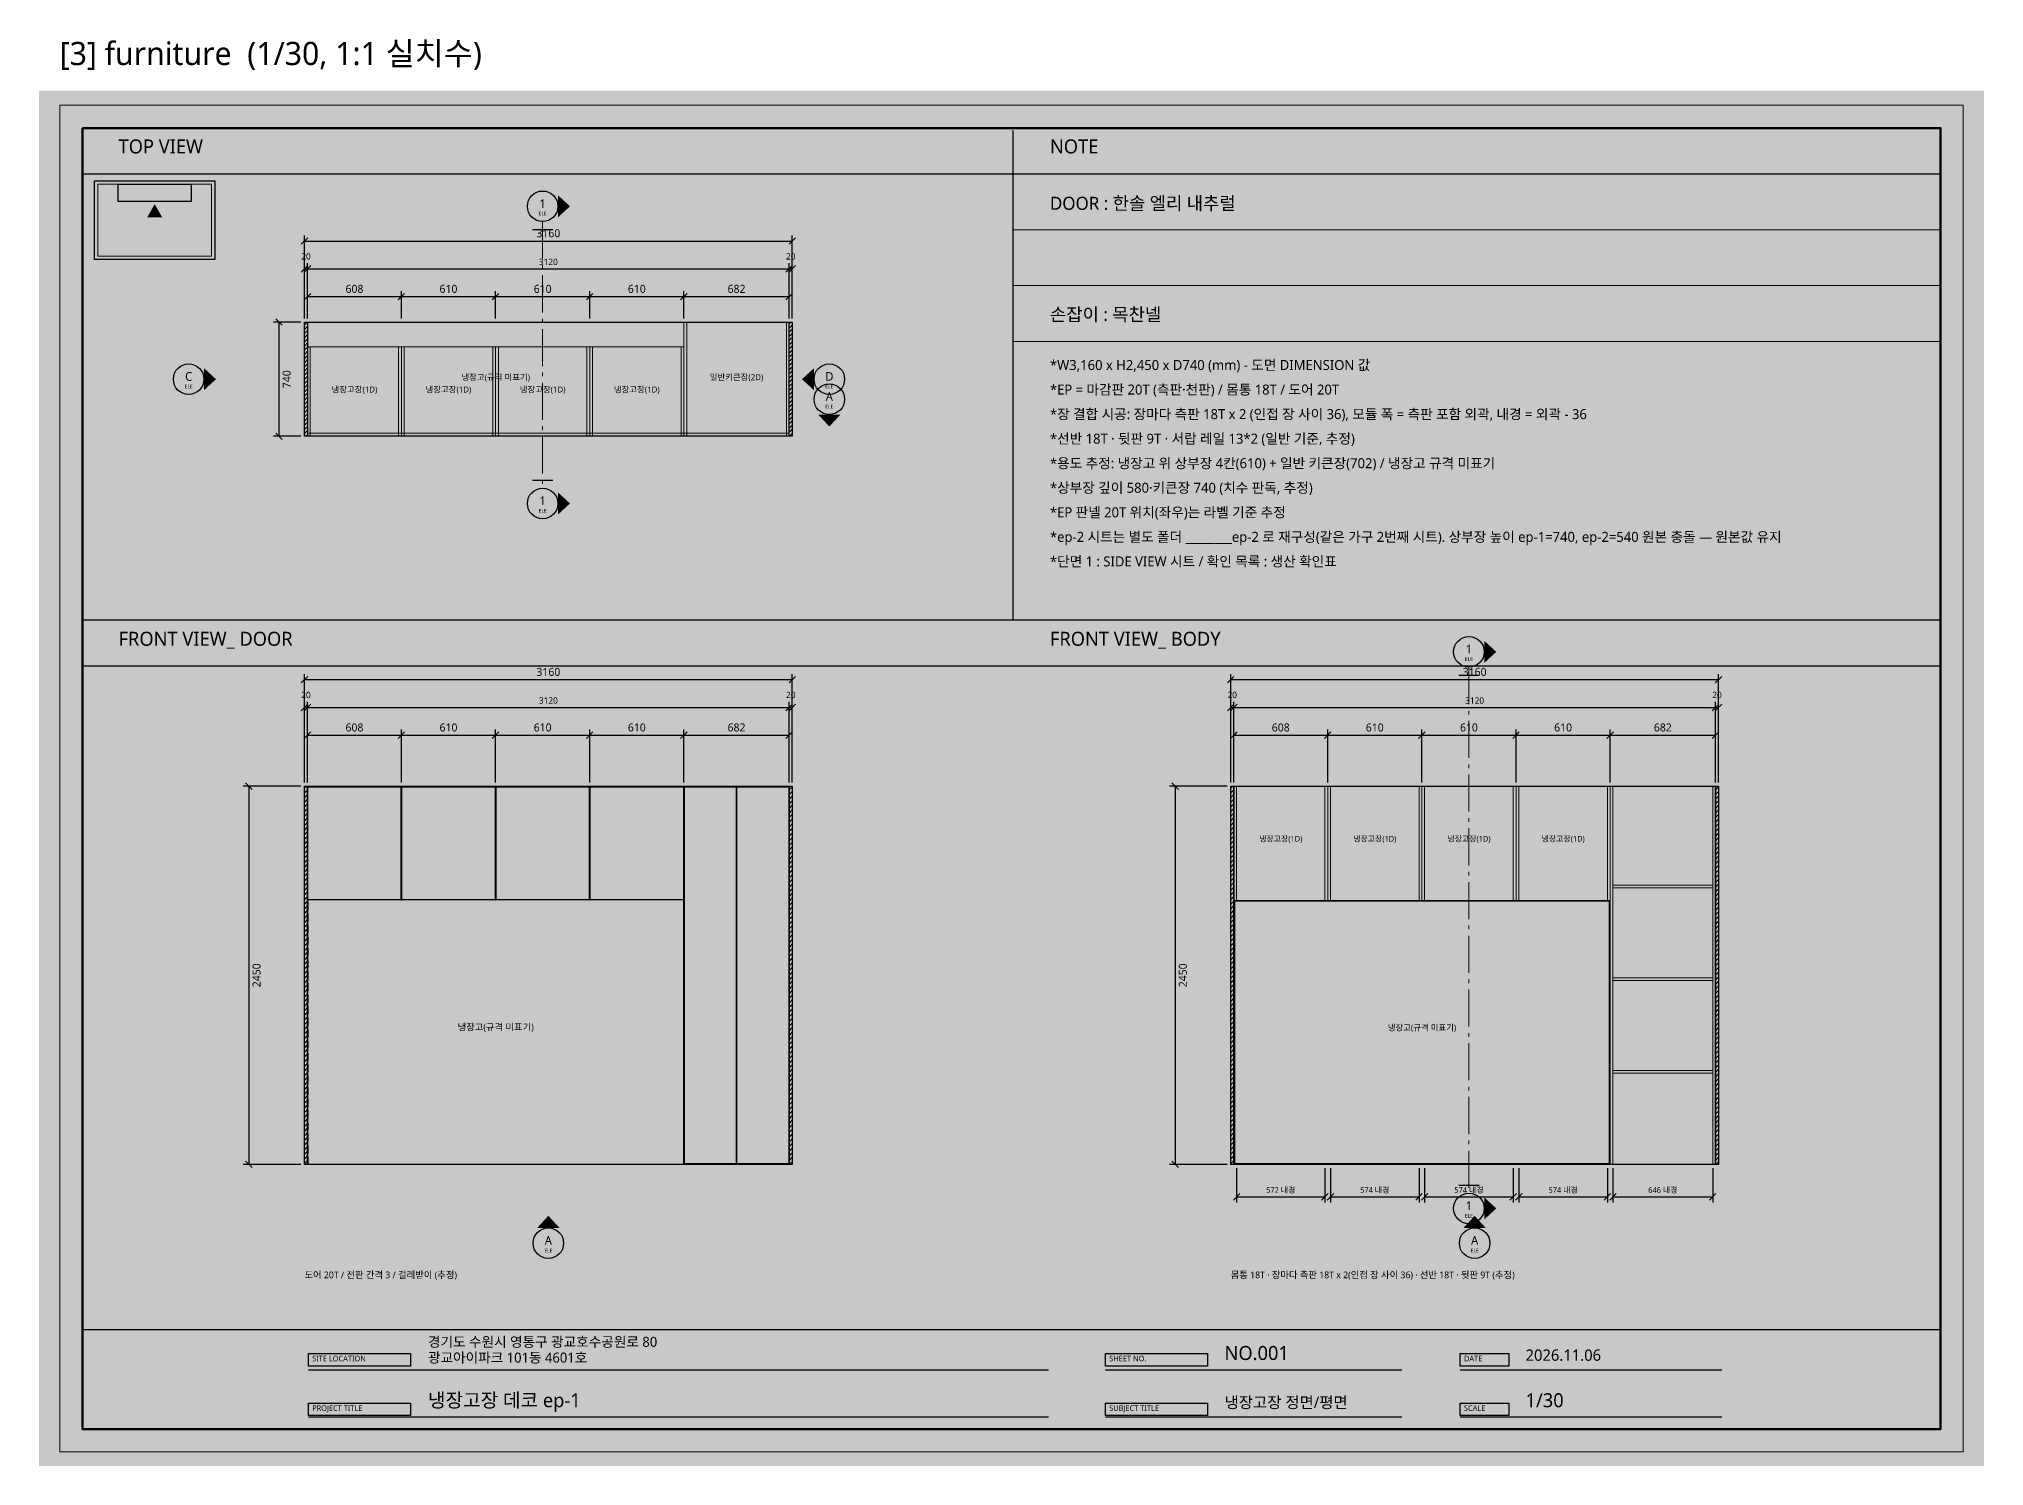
# Model space of a CAD drawing. Header units: millimetres. Extents: x 0 to 79590, y 0 to 12326.
# Drawn here: x 20790 to 33390, y 0 to 9244 of the extents above; entities that cross this region are included whole.
import ezdxf
from ezdxf.enums import TextEntityAlignment as Align

# ---------------------------------------------------------------- set-up
doc = ezdxf.new("R2010")
doc.units = ezdxf.units.MM
doc.header["$LTSCALE"] = 25
doc.layers.add('BG', color=7, linetype='Continuous', lineweight=0)
for name, color, linetype, lineweight, true_color in [('DIM', 7, 'Continuous', 13, 0x969696), ('FRAME', 7, 'Continuous', 100, 0x000000), ('NOTE_BLUE', 7, 'Continuous', 9, 0x0000ff), ('NOTE_RED', 7, 'Continuous', 25, 0xde0038), ('OUTLINE', 7, 'Continuous', 25, 0x000000), ('TEXT', 7, 'Continuous', 13, 0x000000), ('THIN', 7, 'Continuous', 5, 0x6e6e6e)]:
    doc.layers.add(name, color=color, linetype=linetype, lineweight=lineweight, true_color=true_color)
doc.layers.add('SHEET_FRAME_INFO', color=8, linetype='Continuous')
doc.styles.add('MALGUN', font='malgun.ttf')
doc.dimstyles.new('KAB', dxfattribs={"dimscale": 25, "dimtxt": 1.73, "dimasz": 0, "dimexe": 1.2, "dimexo": 0.8, "dimgap": 0.8, "dimtad": 1, "dimdec": 0, "dimtxsty": 'MALGUN', "dimtsz": 0.7, "dimcen": 2.5, "dimclrd": 256, "dimclre": 256, "dimclrt": 256, "dimazin": 3, "dimtfac": 1, "dimtmove": 0, "dimatfit": 3})

# ---------------------------------------------------------------- blocks, each defined once
blk = doc.blocks.new('FRAME_SHEET3')
at = {"layer": 'FRAME', "true_color": 0x555555}
h = blk.add_hatch(color=7, dxfattribs=at)
h.dxf.hatch_style = 1
h.paths.add_polyline_path([(1746, 729), (2406, 729), (2406, 648), (1746, 648)])
h = blk.add_hatch(color=7, dxfattribs=at)
h.dxf.hatch_style = 1
h.paths.add_polyline_path([(6909, 729), (7569, 729), (7569, 648), (6909, 648)])
h = blk.add_hatch(color=7, dxfattribs=at)
h.dxf.hatch_style = 1
h.paths.add_polyline_path([(9207, 729), (9522, 729), (9522, 648), (9207, 648)])
h = blk.add_hatch(color=7, dxfattribs=at)
h.dxf.hatch_style = 1
h.paths.add_polyline_path([(1746, 408), (2406, 408), (2406, 327), (1746, 327)])
h = blk.add_hatch(color=7, dxfattribs=at)
h.dxf.hatch_style = 1
h.paths.add_polyline_path([(6909, 408), (7569, 408), (7569, 327), (6909, 327)])
h = blk.add_hatch(color=7, dxfattribs=at)
h.dxf.hatch_style = 1
h.paths.add_polyline_path([(9207, 408), (9522, 408), (9522, 327), (9207, 327)])
at = {"layer": 'FRAME', "lineweight": 25, "true_color": 0x000000}
for p, q in [((6309, 8652), (6309, 5481)), ((282, 8370), (12318, 8370)), ((282, 5481), (12318, 5481)), ((282, 5184), (12318, 5184)), ((282, 885), (12318, 885))]:
    blk.add_line(p, q, dxfattribs=at)
at = {"layer": 'FRAME', "lineweight": 13, "true_color": 0x000000}
for p, q in [((6309, 8007), (12318, 8007)), ((6309, 7647), (12318, 7647)), ((6309, 7284), (12318, 7284))]:
    blk.add_line(p, q, dxfattribs=at)
blk.add_lwpolyline([(135, 8814), (12465, 8814), (12465, 93), (135, 93)], close=True, dxfattribs=at)
at = {"layer": 'FRAME', "lineweight": 100, "true_color": 0x000000}
blk.add_lwpolyline([(282, 8667), (12318, 8667), (12318, 240), (282, 240)], close=True, dxfattribs=at)
at = {"layer": 'OUTLINE', "lineweight": 25, "true_color": 0x000000}
for p, q in [((1746, 624), (6540, 624)), ((6909, 624), (8829, 624)), ((9207, 624), (10902, 624)), ((1746, 318), (6540, 318)), ((6909, 318), (8829, 318)), ((9207, 318), (10902, 318))]:
    blk.add_line(p, q, dxfattribs=at)
for points in [[(1746, 729), (2406, 729), (2406, 648), (1746, 648)], [(6909, 729), (7569, 729), (7569, 648), (6909, 648)], [(9207, 729), (9522, 729), (9522, 648), (9207, 648)], [(1746, 408), (2406, 408), (2406, 327), (1746, 327)], [(6909, 408), (7569, 408), (7569, 327), (6909, 327)], [(9207, 408), (9522, 408), (9522, 327), (9207, 327)]]:
    blk.add_lwpolyline(points, close=True, dxfattribs=at)
at = {"layer": 'TEXT', "true_color": 0x000000, "style": 'MALGUN'}
for s, height, p in [('TOP VIEW', 90.72, (516, 8475)), ('NOTE', 90.72, (6549, 8475)), ('FRONT VIEW_ DOOR', 90.72, (516, 5286)), ('FRONT VIEW_ BODY', 90.72, (6549, 5286)), ('경기도 수원시 영통구 광교호수공원로 80', 64.8, (2520, 753)), ('NO.001', 90.72, (7680, 660)), ('2026.11.06', 73.44, (9630, 660)), ('광교아이파크 101동 4601호', 64.8, (2520, 651)), ('냉장고장 데코 ep-1', 90.72, (2520, 354)), ('냉장고장 정면/평면', 73.44, (7680, 354)), ('1/30', 90.72, (9630, 354))]:
    blk.add_text(s, height=height, dxfattribs=at).set_placement(p, align=Align.BOTTOM_LEFT)
at = {"layer": 'TEXT', "true_color": 0xffffff, "style": 'MALGUN'}
for s, p in [('SITE LOCATION', (1770, 667.5)), ('SHEET NO.', (6933, 667.5)), ('DATE', (9231, 667.5)), ('PROJECT TITLE', (1770, 346.5)), ('SUBJECT TITLE', (6933, 346.5)), ('SCALE', (9231, 346.5))]:
    blk.add_text(s, height=36.72, dxfattribs=at).set_placement(p, align=Align.BOTTOM_LEFT)
blk = doc.blocks.new('KEYPLAN_S3')
at = {"layer": 'OUTLINE', "true_color": 0xde0038}
h = blk.add_hatch(color=7, dxfattribs=at)
h.dxf.hatch_style = 1
h.paths.add_polyline_path([(702, 8089.5), (798, 8089.5), (750, 8173.5)])
at = {"layer": 'OUTLINE', "lineweight": 25, "true_color": 0x000000}
for points in [[(360, 8325), (1140, 8325), (1140, 7815), (360, 7815)], [(513, 8302.5), (987, 8302.5), (987, 8191.5), (513, 8191.5)]]:
    blk.add_lwpolyline(points, close=True, dxfattribs=at)
at = {"layer": 'THIN', "lineweight": 5, "true_color": 0x6e6e6e}
blk.add_lwpolyline([(382.5, 8302.5), (1117.5, 8302.5), (1117.5, 7837.5), (382.5, 7837.5)], close=True, dxfattribs=at)
blk = doc.blocks.new('NOTE_S3')
at = {"layer": 'NOTE_BLUE', "true_color": 0x0000ff, "style": 'MALGUN'}
for s, p in [('*EP = 마감판 20T (측판·천판) / 몸통 18T / 도어 20T', (6549, 6921)), ('*장 결합 시공: 장마다 측판 18T x 2 (인접 장 사이 36), 모듈 폭 = 측판 포함 외곽, 내경 = 외곽 - 36', (6549, 6762))]:
    blk.add_text(s, height=64.8, dxfattribs=at).set_placement(p, align=Align.BOTTOM_LEFT)
at = {"layer": 'NOTE_RED', "true_color": 0xde0038, "style": 'MALGUN'}
for s, height, p in [('손잡이 : 목찬넬', 84.2, (6549, 7392)), ('*용도 추정: 냉장고 위 상부장 4칸(610) + 일반 키큰장(702) / 냉장고 규격 미표기', 64.8, (6549, 6444)), ('*상부장 깊이 580·키큰장 740 (치수 판독, 추정)', 64.8, (6549, 6285)), ('*EP 판넬 20T 위치(좌우)는 라벨 기준 추정', 64.8, (6549, 6126)), ('*ep-2 시트는 별도 폴더 ________ep-2 로 재구성(같은 가구 2번째 시트). 상부장 높이 ep-1=740, ep-2=540 원본 충돌 — 원본값 유지', 64.8, (6549, 5967))]:
    blk.add_text(s, height=height, dxfattribs=at).set_placement(p, align=Align.BOTTOM_LEFT)
at = {"layer": 'TEXT', "true_color": 0x000000, "style": 'MALGUN'}
for s, height, p in [('DOOR : 한솔 엘리 내추럴', 84.24, (6549, 8112)), ('*W3,160 x H2,450 x D740 (mm) - 도면 DIMENSION 값', 64.8, (6549, 7080)), ('*선반 18T · 뒷판 9T · 서랍 레일 13*2 (일반 기준, 추정)', 64.8, (6549, 6603)), ('*단면 1 : SIDE VIEW 시트 / 확인 목록 : 생산 확인표', 64.8, (6549, 5808))]:
    blk.add_text(s, height=height, dxfattribs=at).set_placement(p, align=Align.BOTTOM_LEFT)
blk = doc.blocks.new('VIEW_TOP_S3')
at = {"layer": 'OUTLINE', "true_color": 0x000000}
h = blk.add_hatch(color=7, dxfattribs=at)
h.dxf.hatch_style = 1
h.paths.add_polyline_path([(3362, 8232), (3362, 8088), (3440, 8160)])
h = blk.add_hatch(color=7, dxfattribs=at)
h.dxf.hatch_style = 1
h.paths.add_polyline_path([(1069, 7112), (1069, 6968), (1147, 7040)])
h = blk.add_hatch(color=7, dxfattribs=at)
h.dxf.hatch_style = 1
h.paths.add_polyline_path([(5021, 7112), (5021, 6968), (4943, 7040)])
h = blk.add_hatch(color=7, dxfattribs=at)
h.dxf.hatch_style = 1
h.paths.add_polyline_path([(5048, 6811), (5192, 6811), (5120, 6733)])
h = blk.add_hatch(color=7, dxfattribs=at)
h.dxf.hatch_style = 1
h.paths.add_polyline_path([(3362, 6307), (3362, 6163), (3440, 6235)])
at = {"layer": 'THIN', "lineweight": 5, "true_color": 0xa5a5a5}
h = blk.add_hatch(dxfattribs=at)
h.set_pattern_fill('ANSI31', scale=6.0132)
h.paths.add_polyline_path([(1720, 7410), (1740, 7410), (1740, 6670), (1720, 6670)])
h = blk.add_hatch(dxfattribs=at)
h.set_pattern_fill('ANSI31', scale=6.0132)
h.paths.add_polyline_path([(4860, 7410), (4880, 7410), (4880, 6670), (4860, 6670)])
at = {"layer": 'FRAME', "lineweight": 25, "true_color": 0x000000}
for p, q in [((3197, 8010), (3329, 8010)), ((3197, 6385), (3329, 6385))]:
    blk.add_line(p, q, dxfattribs=at)
at = {"layer": 'FRAME', "lineweight": 13, "true_color": 0x000000}
for p, q in [((3263, 8061), (3263, 7821)), ((3263, 7779), (3263, 7755)), ((3263, 7713), (3263, 7473)), ((3263, 7431), (3263, 7407)), ((3263, 7365), (3263, 7125)), ((3263, 7083), (3263, 7059)), ((3263, 7017), (3263, 6777)), ((3263, 6735), (3263, 6711)), ((3263, 6669), (3263, 6429)), ((3263, 6387), (3263, 6363))]:
    blk.add_line(p, q, dxfattribs=at)
at = {"layer": 'OUTLINE', "lineweight": 25, "true_color": 0x000000}
for points in [[(1720, 7410), (1740, 7410), (1740, 6670), (1720, 6670)], [(1720, 7410), (4880, 7410), (4880, 6670), (1720, 6670)], [(4860, 7410), (4880, 7410), (4880, 6670), (4860, 6670)]]:
    blk.add_lwpolyline(points, close=True, dxfattribs=at)
for centre in [(3263, 8160), (970, 7040), (5120, 7040), (5120, 6910), (3263, 6235)]:
    blk.add_circle(centre, 99, dxfattribs=at)
at = {"layer": 'THIN', "lineweight": 5, "true_color": 0x6e6e6e}
for p, q in [((1740, 6690), (2348, 6690)), ((2348, 6690), (2958, 6690)), ((2958, 6690), (3568, 6690)), ((3568, 6690), (4178, 6690)), ((4178, 6690), (4860, 6690))]:
    blk.add_line(p, q, dxfattribs=at)
for points in [[(1740, 7410), (4178, 7410), (4178, 6670), (1740, 6670)], [(4178, 7410), (4860, 7410), (4860, 6670), (4178, 6670)], [(4178, 7410), (4196, 7410), (4196, 6670), (4178, 6670)], [(4842, 7410), (4860, 7410), (4860, 6670), (4842, 6670)], [(1740, 7250), (2348, 7250), (2348, 6670), (1740, 6670)], [(1740, 7250), (1758, 7250), (1758, 6670), (1740, 6670)], [(2330, 7250), (2348, 7250), (2348, 6670), (2330, 6670)], [(2348, 7250), (2958, 7250), (2958, 6670), (2348, 6670)], [(2348, 7250), (2366, 7250), (2366, 6670), (2348, 6670)], [(2940, 7250), (2958, 7250), (2958, 6670), (2940, 6670)], [(2958, 7250), (3568, 7250), (3568, 6670), (2958, 6670)], [(2958, 7250), (2976, 7250), (2976, 6670), (2958, 6670)], [(3550, 7250), (3568, 7250), (3568, 6670), (3550, 6670)], [(3568, 7250), (4178, 7250), (4178, 6670), (3568, 6670)], [(3568, 7250), (3586, 7250), (3586, 6670), (3568, 6670)], [(4160, 7250), (4178, 7250), (4178, 6670), (4160, 6670)]]:
    blk.add_lwpolyline(points, close=True, dxfattribs=at)
at = {"layer": 'TEXT', "true_color": 0x000000, "style": 'MALGUN'}
for s, height, p in [('1', 56.2, (3263, 8133)), ('ELE', 23.76, (3263, 8094)), ('C', 56.2, (970, 7013)), ('D', 56.2, (5120, 7013)), ('ELE', 23.76, (970, 6974)), ('A', 56.2, (5120, 6883)), ('ELE', 23.76, (5120, 6974)), ('ELE', 23.76, (5120, 6844)), ('ELE', 23.76, (3263, 6169)), ('1', 56.2, (3263, 6208))]:
    blk.add_text(s, height=height, dxfattribs=at).set_placement(p, align=Align.BOTTOM_CENTER)
at = {"layer": 'TEXT', "true_color": 0x5a5a5a, "style": 'MALGUN'}
for s, p in [('냉장고(규격 미표기)', (2959, 7022)), ('일반키큰장(2D)', (4519, 7022)), ('냉장고장(1D)', (2044, 6942)), ('냉장고장(1D)', (2653, 6942)), ('냉장고장(1D)', (3263, 6942)), ('냉장고장(1D)', (3873, 6942))]:
    blk.add_text(s, height=38.88, dxfattribs=at).set_placement(p, align=Align.BOTTOM_CENTER)
at = {"layer": 'DIM', "lineweight": 13, "true_color": 0x5a5a5a}
for base, p1, p2, override in [((1720, 7935), (1720, 7410), (4880, 7410), {"dimscale": 30, "dimtxt": 1.728, "dimtsz": 0.7}), ((1720, 7755), (1720, 7410), (1740, 7410), {"dimscale": 30, "dimtxt": 1.368, "dimtsz": 0.7}), ((1740, 7755), (1740, 7410), (4860, 7410), {"dimscale": 30, "dimtxt": 1.368, "dimtsz": 0.7}), ((4860, 7755), (4860, 7410), (4880, 7410), {"dimscale": 30, "dimtxt": 1.368, "dimtsz": 0.7}), ((1740, 7575), (1740, 7410), (2348, 7410), {"dimscale": 30, "dimtxt": 1.728, "dimtsz": 0.7}), ((2348, 7575), (2348, 7410), (2958, 7410), {"dimscale": 30, "dimtxt": 1.728, "dimtsz": 0.7}), ((2958, 7575), (2958, 7410), (3568, 7410), {"dimscale": 30, "dimtxt": 1.728, "dimtsz": 0.7}), ((3568, 7575), (3568, 7410), (4178, 7410), {"dimscale": 30, "dimtxt": 1.728, "dimtsz": 0.7}), ((4178, 7575), (4178, 7410), (4860, 7410), {"dimscale": 30, "dimtxt": 1.728, "dimtsz": 0.7})]:
    blk.add_linear_dim(base=base, p1=p1, p2=p2, dimstyle='KAB', override=override, dxfattribs=at).render()
blk.add_linear_dim(base=(1555, 7410), p1=(1720, 7410), p2=(1720, 6670), angle=90, dimstyle='KAB', override={"dimscale": 30, "dimtxt": 1.728, "dimtsz": 0.7}, dxfattribs=at).render()
blk = doc.blocks.new('VIEW_FRONT_DOOR_S3')
at = {"layer": 'OUTLINE', "true_color": 0x000000}
h = blk.add_hatch(color=7, dxfattribs=at)
h.dxf.hatch_style = 1
h.paths.add_polyline_path([(3228, 1543), (3372, 1543), (3300, 1621)])
at = {"layer": 'THIN', "lineweight": 5, "true_color": 0xa5a5a5}
h = blk.add_hatch(dxfattribs=at)
h.set_pattern_fill('ANSI31', scale=6.6813)
h.paths.add_polyline_path([(1720, 4404), (1740, 4404), (1740, 1954), (1720, 1954)])
h = blk.add_hatch(dxfattribs=at)
h.set_pattern_fill('ANSI31', scale=6.68132)
h.paths.add_polyline_path([(4860, 4404), (4880, 4404), (4880, 1954), (4860, 1954)])
at = {"layer": 'NOTE_RED', "lineweight": 13, "true_color": 0xde0038}
for p, q in [((1745, 3604), (1745, 3652)), ((1745, 3529), (1745, 3577)), ((1745, 3454), (1745, 3502)), ((1745, 3379), (1745, 3427)), ((1745, 3304), (1745, 3352)), ((1745, 3229), (1745, 3277)), ((1745, 3154), (1745, 3202)), ((1745, 3079), (1745, 3127)), ((1745, 3004), (1745, 3052)), ((1745, 2929), (1745, 2977)), ((1745, 2854), (1745, 2902)), ((1745, 2779), (1745, 2827)), ((1745, 2704), (1745, 2752)), ((1745, 2629), (1745, 2677)), ((1745, 2554), (1745, 2602)), ((1745, 2479), (1745, 2527)), ((1745, 2404), (1745, 2452)), ((1745, 2329), (1745, 2377)), ((1745, 2254), (1745, 2302)), ((1745, 2179), (1745, 2227)), ((1745, 2104), (1745, 2152)), ((1745, 2029), (1745, 2077)), ((1745, 1954), (1745, 2002))]:
    blk.add_line(p, q, dxfattribs=at)
at = {"layer": 'OUTLINE', "lineweight": 25, "true_color": 0x000000}
for p, q in [((2348, 3664), (2348, 4404)), ((2958, 3664), (2958, 4404)), ((3568, 3664), (3568, 4404)), ((4178, 1954), (4178, 4404))]:
    blk.add_line(p, q, dxfattribs=at)
for points in [[(1720, 4404), (1740, 4404), (1740, 1954), (1720, 1954)], [(1740, 4404), (4860, 4404), (4860, 1954), (1740, 1954)], [(1743, 4400), (2345, 4400), (2345, 3668), (1743, 3668)], [(2351, 4400), (2955, 4400), (2955, 3668), (2351, 3668)], [(2961, 4400), (3565, 4400), (3565, 3668), (2961, 3668)], [(3571, 4400), (4175, 4400), (4175, 3668), (3571, 3668)], [(4181, 4400), (4517.5, 4400), (4517.5, 1958), (4181, 1958)], [(4520.5, 4400), (4857, 4400), (4857, 1958), (4520.5, 1958)], [(4860, 4404), (4880, 4404), (4880, 1954), (4860, 1954)]]:
    blk.add_lwpolyline(points, close=True, dxfattribs=at)
blk.add_circle((3300, 1444), 99, dxfattribs=at)
at = {"layer": 'NOTE_BLUE', "true_color": 0x0000ff, "style": 'MALGUN'}
blk.add_text('도어 20T / 전판 간격 3 / 걸레받이 (추정)', height=43.2, dxfattribs=at).set_placement((1720, 1204), align=Align.BOTTOM_LEFT)
at = {"layer": 'NOTE_RED', "true_color": 0xde0038, "style": 'MALGUN'}
blk.add_text('냉장고(규격 미표기)', height=43.2, dxfattribs=at).set_placement((2959, 2809), align=Align.BOTTOM_CENTER)
at = {"layer": 'TEXT', "true_color": 0x000000, "style": 'MALGUN'}
for s, height, p in [('A', 56.2, (3300, 1417)), ('ELE', 23.76, (3300, 1378))]:
    blk.add_text(s, height=height, dxfattribs=at).set_placement(p, align=Align.BOTTOM_CENTER)
at = {"layer": 'DIM', "lineweight": 13, "true_color": 0x5a5a5a}
for base, p1, p2, override in [((1720, 5094), (1720, 4404), (4880, 4404), {"dimscale": 30, "dimtxt": 1.728, "dimtsz": 0.7}), ((1720, 4914), (1720, 4404), (1740, 4404), {"dimscale": 30, "dimtxt": 1.368, "dimtsz": 0.7}), ((1740, 4914), (1740, 4404), (4860, 4404), {"dimscale": 30, "dimtxt": 1.368, "dimtsz": 0.7}), ((4860, 4914), (4860, 4404), (4880, 4404), {"dimscale": 30, "dimtxt": 1.368, "dimtsz": 0.7}), ((1740, 4734), (1740, 4404), (2348, 4404), {"dimscale": 30, "dimtxt": 1.728, "dimtsz": 0.7}), ((2348, 4734), (2348, 4404), (2958, 4404), {"dimscale": 30, "dimtxt": 1.728, "dimtsz": 0.7}), ((2958, 4734), (2958, 4404), (3568, 4404), {"dimscale": 30, "dimtxt": 1.728, "dimtsz": 0.7}), ((3568, 4734), (3568, 4404), (4178, 4404), {"dimscale": 30, "dimtxt": 1.728, "dimtsz": 0.7}), ((4178, 4734), (4178, 4404), (4860, 4404), {"dimscale": 30, "dimtxt": 1.728, "dimtsz": 0.7})]:
    blk.add_linear_dim(base=base, p1=p1, p2=p2, dimstyle='KAB', override=override, dxfattribs=at).render()
blk.add_linear_dim(base=(1360, 4404), p1=(1720, 4404), p2=(1720, 1954), angle=90, dimstyle='KAB', override={"dimscale": 30, "dimtxt": 1.728, "dimtsz": 0.7}, dxfattribs=at).render()
blk = doc.blocks.new('VIEW_FRONT_BODY_S3')
at = {"layer": 'OUTLINE', "true_color": 0x000000}
h = blk.add_hatch(color=7, dxfattribs=at)
h.dxf.hatch_style = 1
h.paths.add_polyline_path([(9362, 5346), (9362, 5202), (9440, 5274)])
h = blk.add_hatch(color=7, dxfattribs=at)
h.dxf.hatch_style = 1
h.paths.add_polyline_path([(9362, 1741), (9362, 1597), (9440, 1669)])
h = blk.add_hatch(color=7, dxfattribs=at)
h.dxf.hatch_style = 1
h.paths.add_polyline_path([(9228, 1543), (9372, 1543), (9300, 1621)])
at = {"layer": 'THIN', "lineweight": 5, "true_color": 0xa5a5a5}
h = blk.add_hatch(dxfattribs=at)
h.set_pattern_fill('ANSI31', scale=6.68132)
h.paths.add_polyline_path([(7720, 4404), (7740, 4404), (7740, 1954), (7720, 1954)])
h = blk.add_hatch(dxfattribs=at)
h.set_pattern_fill('ANSI31', scale=6.68132)
h.paths.add_polyline_path([(10860, 4404), (10880, 4404), (10880, 1954), (10860, 1954)])
at = {"layer": 'FRAME', "lineweight": 13, "true_color": 0x000000}
for p, q in [((9263, 5175), (9263, 4935)), ((9263, 4893), (9263, 4869)), ((9263, 4827), (9263, 4587)), ((9263, 4545), (9263, 4521)), ((9263, 4479), (9263, 4239)), ((9263, 4197), (9263, 4173)), ((9263, 4131), (9263, 3891)), ((9263, 3849), (9263, 3825)), ((9263, 3783), (9263, 3543)), ((9263, 3501), (9263, 3477)), ((9263, 3435), (9263, 3195)), ((9263, 3153), (9263, 3129)), ((9263, 3087), (9263, 2847)), ((9263, 2805), (9263, 2781)), ((9263, 2739), (9263, 2499)), ((9263, 2457), (9263, 2433)), ((9263, 2391), (9263, 2151)), ((9263, 2109), (9263, 2085)), ((9263, 2043), (9263, 1803))]:
    blk.add_line(p, q, dxfattribs=at)
at = {"layer": 'FRAME', "lineweight": 25, "true_color": 0x000000}
for p, q in [((9197, 5124), (9329, 5124)), ((9197, 1819), (9329, 1819))]:
    blk.add_line(p, q, dxfattribs=at)
at = {"layer": 'NOTE_RED', "lineweight": 13, "true_color": 0xde0038}
blk.add_lwpolyline([(7747, 3659), (10171, 3659), (10171, 1959), (7747, 1959)], close=True, dxfattribs=at)
at = {"layer": 'OUTLINE', "lineweight": 25, "true_color": 0x000000}
for points in [[(7720, 4404), (7740, 4404), (7740, 1954), (7720, 1954)], [(7740, 4404), (10860, 4404), (10860, 1954), (7740, 1954)], [(10860, 4404), (10880, 4404), (10880, 1954), (10860, 1954)]]:
    blk.add_lwpolyline(points, close=True, dxfattribs=at)
for centre in [(9263, 5274), (9263, 1669), (9300, 1444)]:
    blk.add_circle(centre, 99, dxfattribs=at)
at = {"layer": 'THIN', "lineweight": 5, "true_color": 0x6e6e6e}
for p, q in [((7740, 3664), (8348, 3664)), ((8348, 3664), (8958, 3664)), ((8958, 3664), (9568, 3664)), ((9568, 3664), (10178, 3664)), ((7740, 1954), (10178, 1954)), ((10178, 1954), (10860, 1954))]:
    blk.add_line(p, q, dxfattribs=at)
for points in [[(7740, 4404), (7758, 4404), (7758, 3664), (7740, 3664)], [(8330, 4404), (8348, 4404), (8348, 3664), (8330, 3664)], [(8348, 4404), (8366, 4404), (8366, 3664), (8348, 3664)], [(8940, 4404), (8958, 4404), (8958, 3664), (8940, 3664)], [(8958, 4404), (8976, 4404), (8976, 3664), (8958, 3664)], [(9550, 4404), (9568, 4404), (9568, 3664), (9550, 3664)], [(9568, 4404), (9586, 4404), (9586, 3664), (9568, 3664)], [(10160, 4404), (10178, 4404), (10178, 3664), (10160, 3664)], [(10178, 4404), (10196, 4404), (10196, 1954), (10178, 1954)], [(10842, 4404), (10860, 4404), (10860, 1954), (10842, 1954)], [(10196, 3763), (10842, 3763), (10842, 3745), (10196, 3745)], [(10196, 3163), (10842, 3163), (10842, 3145), (10196, 3145)], [(10196, 2563), (10842, 2563), (10842, 2545), (10196, 2545)]]:
    blk.add_lwpolyline(points, close=True, dxfattribs=at)
at = {"layer": 'NOTE_BLUE', "true_color": 0x0000ff, "style": 'MALGUN'}
blk.add_text('몸통 18T · 장마다 측판 18T x 2(인접 장 사이 36) · 선반 18T · 뒷판 9T (추정)', height=43.2, dxfattribs=at).set_placement((7720, 1204), align=Align.BOTTOM_LEFT)
at = {"layer": 'NOTE_RED', "true_color": 0xde0038, "style": 'MALGUN'}
blk.add_text('냉장고(규격 미표기)', height=38.88, dxfattribs=at).set_placement((8959, 2809), align=Align.BOTTOM_CENTER)
at = {"layer": 'TEXT', "true_color": 0x000000, "style": 'MALGUN'}
for s, height, p in [('1', 56.2, (9263, 5247)), ('ELE', 23.76, (9263, 5208)), ('1', 56.2, (9263, 1642)), ('ELE', 23.76, (9263, 1603)), ('A', 56.2, (9300, 1417)), ('ELE', 23.76, (9300, 1378))]:
    blk.add_text(s, height=height, dxfattribs=at).set_placement(p, align=Align.BOTTOM_CENTER)
at = {"layer": 'TEXT', "true_color": 0x5a5a5a, "style": 'MALGUN'}
for p in [(8044, 4034), (8653, 4034), (9263, 4034), (9873, 4034)]:
    blk.add_text('냉장고장(1D)', height=36.72, dxfattribs=at).set_placement(p, align=Align.BOTTOM_CENTER)
at = {"layer": 'DIM', "lineweight": 13, "true_color": 0x5a5a5a}
for base, p1, p2, override in [((7720, 5094), (7720, 4404), (10880, 4404), {"dimscale": 30, "dimtxt": 1.728, "dimtsz": 0.7}), ((7720, 4914), (7720, 4404), (7740, 4404), {"dimscale": 30, "dimtxt": 1.368, "dimtsz": 0.7}), ((7740, 4914), (7740, 4404), (10860, 4404), {"dimscale": 30, "dimtxt": 1.368, "dimtsz": 0.7}), ((10860, 4914), (10860, 4404), (10880, 4404), {"dimscale": 30, "dimtxt": 1.368, "dimtsz": 0.7}), ((7740, 4734), (7740, 4404), (8348, 4404), {"dimscale": 30, "dimtxt": 1.728, "dimtsz": 0.7}), ((8348, 4734), (8348, 4404), (8958, 4404), {"dimscale": 30, "dimtxt": 1.728, "dimtsz": 0.7}), ((8958, 4734), (8958, 4404), (9568, 4404), {"dimscale": 30, "dimtxt": 1.728, "dimtsz": 0.7}), ((9568, 4734), (9568, 4404), (10178, 4404), {"dimscale": 30, "dimtxt": 1.728, "dimtsz": 0.7}), ((10178, 4734), (10178, 4404), (10860, 4404), {"dimscale": 30, "dimtxt": 1.728, "dimtsz": 0.7})]:
    blk.add_linear_dim(base=base, p1=p1, p2=p2, dimstyle='KAB', override=override, dxfattribs=at).render()
blk.add_linear_dim(base=(7360, 4404), p1=(7720, 4404), p2=(7720, 1954), angle=90, dimstyle='KAB', override={"dimscale": 30, "dimtxt": 1.728, "dimtsz": 0.7}, dxfattribs=at).render()
for base, p1, p2 in [((7758, 1744), (7758, 1954), (8330, 1954)), ((8366, 1744), (8366, 1954), (8940, 1954)), ((8976, 1744), (8976, 1954), (9550, 1954)), ((9586, 1744), (9586, 1954), (10160, 1954)), ((10196, 1744), (10196, 1954), (10842, 1954))]:
    blk.add_linear_dim(base=base, p1=p1, p2=p2, text='<> 내경', dimstyle='KAB', override={"dimscale": 30, "dimtxt": 1.224, "dimtsz": 0.7}, dxfattribs=at).render()

msp = doc.modelspace()

# ---------------------------------------------------------------- hatches: boundary and pattern name
at = {"layer": 'BG', "true_color": 0xffffff}
h = msp.add_hatch(color=7, dxfattribs=at)
h.dxf.hatch_style = 1
h.paths.add_polyline_path([(20790, 0), (33390, 0), (33390, 8910), (20790, 8910)])

# ---------------------------------------------------------------- block references
for name in ['FRAME_SHEET3', 'KEYPLAN_S3', 'VIEW_TOP_S3', 'NOTE_S3', 'VIEW_FRONT_BODY_S3', 'VIEW_FRONT_DOOR_S3']:
    msp.add_blockref(name, (20790, 0))

# ---------------------------------------------------------------- texts
at = {"layer": 'SHEET_FRAME_INFO', "style": 'MALGUN'}
msp.add_text('[3] furniture  (1/30, 1:1 실치수)', height=150, dxfattribs=at).set_placement((20925, 9030), align=Align.BOTTOM_LEFT)

doc.saveas('drawing.dxf')
